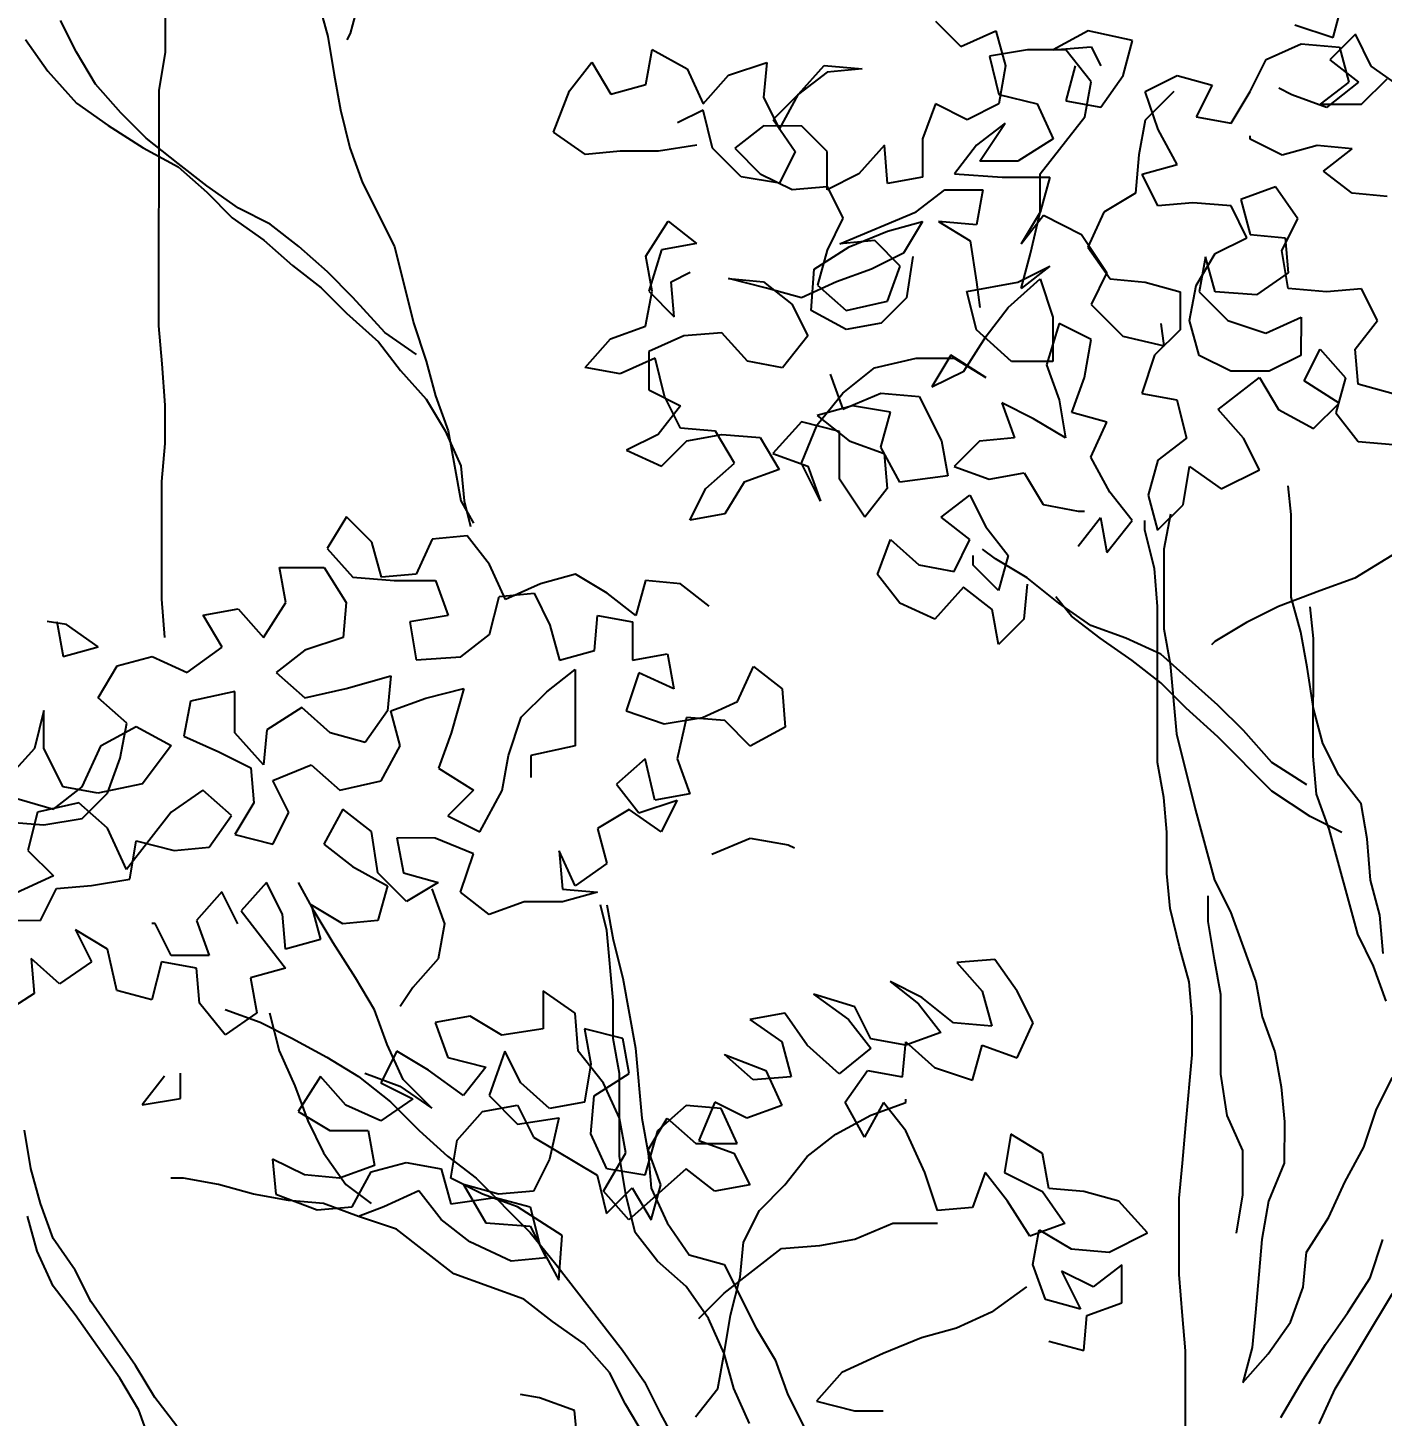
# Model space of a CAD drawing. Header units: millimetres. Extents: x 684983 to 685377, y 990360 to 990509.
# Drawn here: x 685036.959 to 685037.573, y 990442.151 to 990442.781 of the extents above; entities that cross this region are included whole.
import ezdxf

# ---------------------------------------------------------------- set-up
doc = ezdxf.new("R2010")
doc.units = ezdxf.units.MM
doc.layers.add('GRID LEVELS', color=7, linetype='Continuous', lineweight=13)
doc.layers.add('TEAK', color=7, linetype='Continuous')
doc.styles.get("Standard").update_dxf_attribs({"font": 'RomanS'})

# ---------------------------------------------------------------- blocks, each defined once
blk = doc.blocks.new('A$C25655A80')
at = {"color": 62}
for p, q in [((-0.24734, 1.7844), (-0.24732, 1.81132)), ((-0.18869, 1.80069), (-0.19158, 1.79012)), ((-0.20119, 1.79974), (-0.19831, 1.78916)), ((0.10546, 1.78889), (0.10835, 1.79946)), ((-0.27426, 1.78443), (-0.27906, 1.79404)), ((-0.0147, 1.7938), (-0.00702, 1.78611)), ((0.09393, 1.79274), (0.10546, 1.78889)), ((-0.28964, 1.78829), (-0.28292, 1.77867)), ((-0.19831, 1.78916), (-0.1964, 1.77763)), ((-0.19158, 1.79012), (-0.19255, 1.7882)), ((-0.00702, 1.78611), (0.00356, 1.7909)), ((0.00356, 1.7909), (0.00644, 1.78033)), ((0.03144, 1.79088), (0.02086, 1.78512)), ((0.0449, 1.78798), (0.03144, 1.79088)), ((0.11219, 1.78984), (0.10449, 1.78216)), ((0.11699, 1.78022), (0.11219, 1.78984)), ((-0.2685, 1.77481), (-0.27426, 1.78443)), ((-0.24928, 1.77287), (-0.24734, 1.7844)), ((-0.1022, 1.77466), (-0.10026, 1.78523)), ((-0.10026, 1.78523), (-0.08969, 1.77945)), ((0.01317, 1.78513), (0.00163, 1.78321)), ((0.02471, 1.78512), (0.01317, 1.78513)), ((0.02086, 1.78512), (0.0324, 1.78607)), ((0.03239, 1.7755), (0.02471, 1.78512)), ((0.0324, 1.78607), (0.03528, 1.7803)), ((0.042, 1.77741), (0.0449, 1.78798)), ((0.08526, 1.78218), (0.09584, 1.78697)), ((0.09584, 1.78697), (0.10738, 1.786)), ((0.10738, 1.786), (0.11025, 1.77542)), ((-0.12527, 1.77276), (-0.11853, 1.7814)), ((-0.11853, 1.7814), (-0.11277, 1.77178)), ((-0.0772, 1.77752), (-0.06566, 1.78135)), ((-0.06566, 1.78135), (-0.06663, 1.77078)), ((-0.05606, 1.77173), (-0.04836, 1.78038)), ((-0.04836, 1.78038), (-0.03682, 1.7794)), ((0.00163, 1.78321), (0.00451, 1.77168)), ((0.00644, 1.78033), (0.0045, 1.76879)), ((0.02758, 1.78031), (0.02469, 1.76973)), ((0.08045, 1.77257), (0.08526, 1.78218)), ((0.10449, 1.78216), (0.11314, 1.77542)), ((0.12659, 1.77349), (0.11699, 1.78022)), ((-0.28292, 1.77867), (-0.27427, 1.76905)), ((-0.1964, 1.77763), (-0.19449, 1.76705)), ((-0.08969, 1.77945), (-0.0849, 1.76887)), ((-0.0849, 1.76887), (-0.0772, 1.77752)), ((-0.0474, 1.77845), (-0.05606, 1.77173)), ((-0.03682, 1.7794), (-0.0474, 1.77845)), ((0.03045, 1.76492), (0.03239, 1.7755)), ((0.03526, 1.7678), (0.042, 1.77741)), ((0.04873, 1.7726), (0.05834, 1.77739)), ((0.05834, 1.77739), (0.06892, 1.7745)), ((0.11409, 1.76869), (0.12179, 1.77637)), ((-0.26082, 1.76615), (-0.2685, 1.77481)), ((-0.24934, 1.70173), (-0.24928, 1.77287)), ((-0.13009, 1.76026), (-0.12527, 1.77276)), ((-0.11277, 1.77178), (-0.1022, 1.77466)), ((-0.05606, 1.77173), (-0.06375, 1.76405)), ((-0.06183, 1.76116), (-0.05606, 1.77173)), ((0.00451, 1.77168), (0.01604, 1.76878)), ((0.05738, 1.77259), (0.04872, 1.76394)), ((0.05256, 1.76106), (0.04873, 1.7726)), ((0.06892, 1.7745), (0.0641, 1.76489)), ((0.07467, 1.76296), (0.08045, 1.77257)), ((0.09295, 1.77159), (0.0891, 1.77352)), ((0.10352, 1.76774), (0.09295, 1.77159)), ((0.11025, 1.77542), (0.10159, 1.7687)), ((0.11314, 1.77542), (0.10352, 1.76774)), ((-0.27427, 1.76905), (-0.26467, 1.76231)), ((-0.06663, 1.77078), (-0.06183, 1.76116)), ((-0.01472, 1.76881), (-0.01858, 1.75824)), ((-0.00511, 1.76399), (-0.01472, 1.76881)), ((0.0045, 1.76879), (-0.00511, 1.76399)), ((0.01604, 1.76878), (0.02084, 1.7582)), ((0.02469, 1.76973), (0.03526, 1.7678)), ((0.10159, 1.7687), (0.11409, 1.76869)), ((-0.25314, 1.75845), (-0.26082, 1.76615)), ((-0.19449, 1.76705), (-0.19161, 1.75551)), ((-0.0849, 1.76695), (-0.09259, 1.76311)), ((-0.08203, 1.75541), (-0.0849, 1.76695)), ((-0.06375, 1.76405), (-0.05703, 1.75443)), ((0.00642, 1.76302), (-0.00224, 1.7563)), ((-0.00128, 1.75149), (0.00642, 1.76302)), ((0.01698, 1.74763), (0.03045, 1.76492)), ((0.04872, 1.76394), (0.04679, 1.75337)), ((0.0641, 1.76489), (0.07467, 1.76296)), ((-0.26467, 1.76231), (-0.2541, 1.75557)), ((-0.12048, 1.75353), (-0.13009, 1.76026)), ((-0.06664, 1.76213), (-0.0753, 1.75541)), ((-0.0551, 1.76212), (-0.06664, 1.76213)), ((-0.04742, 1.75442), (-0.0551, 1.76212)), ((0.05832, 1.75048), (0.05256, 1.76106)), ((0.08044, 1.75815), (0.08044, 1.75911)), ((-0.2541, 1.75557), (-0.24353, 1.74979)), ((-0.24353, 1.75075), (-0.25314, 1.75845)), ((-0.19161, 1.75551), (-0.18778, 1.74494)), ((-0.10991, 1.75448), (-0.12048, 1.75353)), ((-0.09837, 1.75447), (-0.10991, 1.75448)), ((-0.08683, 1.75638), (-0.09837, 1.75447)), ((-0.07338, 1.74675), (-0.08203, 1.75541)), ((-0.0753, 1.75541), (-0.06761, 1.74771)), ((-0.03012, 1.75633), (-0.03781, 1.74768)), ((-0.02916, 1.74479), (-0.03012, 1.75633)), ((-0.01858, 1.75824), (-0.01859, 1.7467)), ((-0.00224, 1.7563), (-0.00897, 1.74766)), ((0.02084, 1.7582), (0.01025, 1.75148)), ((0.09004, 1.75333), (0.08044, 1.75815)), ((0.10062, 1.75621), (0.09004, 1.75333)), ((0.1112, 1.75524), (0.10062, 1.75621)), ((0.10254, 1.74851), (0.1112, 1.75524)), ((-0.23488, 1.74402), (-0.24353, 1.75075)), ((-0.05703, 1.75443), (-0.06185, 1.74482)), ((-0.04743, 1.74288), (-0.04742, 1.75442)), ((0.01025, 1.75148), (-0.00128, 1.75149)), ((0.04679, 1.75337), (0.04581, 1.74184)), ((0.04774, 1.7476), (0.05832, 1.75048)), ((-0.24353, 1.74979), (-0.23489, 1.74209)), ((-0.06185, 1.74482), (-0.07338, 1.74675)), ((-0.06761, 1.74771), (-0.05801, 1.74289)), ((-0.03781, 1.74768), (-0.04743, 1.74288)), ((-0.01859, 1.7467), (-0.02916, 1.74479)), ((-0.00897, 1.74766), (0.00544, 1.74668)), ((0.00544, 1.74668), (0.01986, 1.74667)), ((0.01697, 1.7361), (0.01698, 1.74763)), ((0.01986, 1.74667), (0.01697, 1.7361)), ((0.05254, 1.73799), (0.04774, 1.7476)), ((0.11118, 1.74178), (0.10254, 1.74851)), ((-0.23489, 1.74209), (-0.2272, 1.7344)), ((-0.22528, 1.73728), (-0.23488, 1.74402)), ((-0.18778, 1.74494), (-0.17818, 1.7257)), ((-0.05801, 1.74289), (-0.04743, 1.74385)), ((-0.04743, 1.74385), (-0.04263, 1.73423)), ((-0.02052, 1.73613), (-0.01186, 1.74285)), ((-0.01186, 1.74285), (-0.00033, 1.74284)), ((-0.00033, 1.74284), (-0.00226, 1.73227)), ((0.08811, 1.74372), (0.07754, 1.73989)), ((0.09483, 1.7341), (0.08811, 1.74372)), ((0.04581, 1.74184), (0.0362, 1.73608)), ((0.06312, 1.73894), (0.05254, 1.73799)), ((0.07465, 1.73797), (0.06312, 1.73894)), ((0.07945, 1.72835), (0.07465, 1.73797)), ((0.07754, 1.73989), (0.08041, 1.72931)), ((0.12176, 1.74081), (0.11118, 1.74178)), ((-0.2272, 1.7344), (-0.2176, 1.72766)), ((-0.21567, 1.73246), (-0.22528, 1.73728)), ((-0.04263, 1.73423), (-0.04745, 1.72462)), ((-0.0436, 1.72654), (-0.02052, 1.73613)), ((0.01697, 1.7361), (0.01119, 1.72649)), ((0.01119, 1.72649), (0.01793, 1.73513)), ((0.01407, 1.7236), (0.01697, 1.7361)), ((0.01793, 1.73513), (0.02946, 1.72936)), ((0.0362, 1.73608), (0.03138, 1.72551)), ((0.09002, 1.72449), (0.09483, 1.7341)), ((-0.20702, 1.72573), (-0.21567, 1.73246)), ((-0.10224, 1.72275), (-0.0955, 1.73331)), ((-0.0955, 1.73331), (-0.08686, 1.72658)), ((-0.04072, 1.72557), (-0.02918, 1.73037)), ((-0.02918, 1.73037), (-0.0186, 1.73324)), ((-0.0186, 1.73324), (-0.02438, 1.72364)), ((-0.01379, 1.73324), (-0.00419, 1.72746)), ((-0.00226, 1.73227), (-0.01379, 1.73324)), ((0.02946, 1.72936), (0.03714, 1.71781)), ((0.08041, 1.72931), (0.09098, 1.72834)), ((-0.2176, 1.72766), (-0.20895, 1.71996)), ((-0.19838, 1.71803), (-0.20702, 1.72573)), ((-0.17818, 1.7257), (-0.17244, 1.70262)), ((-0.08686, 1.72658), (-0.09744, 1.72467)), ((-0.0513, 1.71885), (-0.04072, 1.72557)), ((-0.03303, 1.72749), (-0.0436, 1.72654)), ((-0.02534, 1.71979), (-0.03303, 1.72749)), ((-0.00419, 1.72746), (-0.00228, 1.71496)), ((0.03138, 1.72551), (0.0381, 1.71589)), ((0.06983, 1.72355), (0.07945, 1.72835)), ((0.09098, 1.72834), (0.09193, 1.71776)), ((-0.10033, 1.71217), (-0.10224, 1.72275)), ((-0.09744, 1.72467), (-0.10129, 1.71217)), ((-0.04745, 1.72462), (-0.05034, 1.71405)), ((-0.02438, 1.72364), (-0.03399, 1.71884)), ((-0.02149, 1.72267), (-0.02343, 1.71018)), ((0.01118, 1.71303), (0.01407, 1.7236)), ((0.06405, 1.71394), (0.06983, 1.72355)), ((0.06695, 1.72259), (0.06501, 1.71202)), ((0.06982, 1.71201), (0.06695, 1.72259)), ((0.09193, 1.71296), (0.09002, 1.72449)), ((-0.20895, 1.71996), (-0.20031, 1.71322)), ((-0.19069, 1.71033), (-0.19838, 1.71803)), ((-0.09456, 1.71505), (-0.08879, 1.71793)), ((-0.05227, 1.70636), (-0.0513, 1.71885)), ((-0.03399, 1.71884), (-0.04457, 1.715)), ((-0.0292, 1.70922), (-0.02534, 1.71979)), ((0.01022, 1.71495), (0.01984, 1.71975)), ((0.01984, 1.71975), (0.01118, 1.71303)), ((0.03714, 1.71781), (0.03233, 1.7082)), ((0.09193, 1.71776), (0.08232, 1.71104)), ((-0.20031, 1.71322), (-0.19262, 1.70553)), ((-0.09361, 1.70447), (-0.09456, 1.71505)), ((-0.07726, 1.71599), (-0.06668, 1.71502)), ((-0.06572, 1.7131), (-0.07726, 1.71599)), ((-0.06668, 1.71502), (-0.05804, 1.70829)), ((-0.05515, 1.71021), (-0.06572, 1.7131)), ((-0.04457, 1.715), (-0.05515, 1.71021)), ((-0.05034, 1.71405), (-0.0417, 1.70635)), ((-0.00516, 1.71208), (0.01022, 1.71495)), ((-0.00228, 1.71496), (-0.00132, 1.70727)), ((0.00733, 1.70727), (0.01695, 1.71591)), ((0.01695, 1.71591), (0.02079, 1.70437)), ((0.0381, 1.71589), (0.04867, 1.71492)), ((0.04867, 1.71492), (0.05925, 1.71202)), ((0.06212, 1.70337), (0.06405, 1.71394)), ((0.10347, 1.71198), (0.09193, 1.71296)), ((0.11404, 1.71294), (0.10347, 1.71198)), ((0.11884, 1.70332), (0.11404, 1.71294)), ((-0.18109, 1.69975), (-0.19069, 1.71033)), ((-0.10226, 1.7016), (-0.10033, 1.71217)), ((-0.10129, 1.71217), (-0.09361, 1.70447)), ((-0.0417, 1.70635), (-0.0292, 1.70922)), ((-0.02343, 1.71018), (-0.03113, 1.70249)), ((-0.00229, 1.70055), (-0.00516, 1.71208)), ((0.05925, 1.71202), (0.05923, 1.70049)), ((0.06501, 1.71202), (0.07366, 1.70336)), ((0.08232, 1.71104), (0.06982, 1.71201)), ((-0.19262, 1.70553), (-0.18302, 1.69687)), ((-0.05804, 1.70829), (-0.05324, 1.69867)), ((-0.0417, 1.70058), (-0.05227, 1.70636)), ((0.00059, 1.69862), (0.00733, 1.70727)), ((0.02079, 1.70437), (0.02077, 1.69091)), ((0.03233, 1.7082), (0.04193, 1.69858)), ((0.08519, 1.6995), (0.09577, 1.7043)), ((0.09577, 1.7043), (0.09576, 1.69277)), ((-0.24839, 1.6902), (-0.24934, 1.70173)), ((-0.17244, 1.70262), (-0.1686, 1.69108)), ((-0.11284, 1.69776), (-0.10226, 1.7016)), ((-0.03113, 1.70249), (-0.0417, 1.70058)), ((0.00828, 1.69092), (-0.00229, 1.70055)), ((0.02271, 1.70245), (0.01885, 1.68995)), ((0.03232, 1.69763), (0.02271, 1.70245)), ((0.05923, 1.70049), (0.05154, 1.69281)), ((0.05442, 1.69569), (0.05347, 1.70242)), ((0.065, 1.69279), (0.06212, 1.70337)), ((0.07366, 1.70336), (0.08519, 1.6995)), ((0.1121, 1.69467), (0.11884, 1.70332)), ((-0.18302, 1.69687), (-0.1763, 1.68821)), ((-0.17148, 1.69301), (-0.18109, 1.69975)), ((-0.12054, 1.68912), (-0.11284, 1.69776)), ((-0.09073, 1.6987), (-0.10131, 1.69391)), ((-0.07919, 1.69965), (-0.09073, 1.6987)), ((-0.07151, 1.691), (-0.07919, 1.69965)), ((-0.05324, 1.69867), (-0.06094, 1.68906)), ((-0.00615, 1.68805), (0.00059, 1.69862)), ((0.03038, 1.6861), (0.03232, 1.69763)), ((0.04193, 1.69858), (0.05442, 1.69569)), ((-0.09939, 1.69198), (-0.10997, 1.68719)), ((-0.10131, 1.69391), (-0.10132, 1.68237)), ((-0.09651, 1.68044), (-0.09939, 1.69198)), ((-0.03306, 1.68904), (-0.02056, 1.69191)), ((-0.02056, 1.69191), (-0.00903, 1.6919)), ((-0.00999, 1.69286), (-0.01576, 1.68325)), ((0.00058, 1.68612), (-0.00999, 1.69286)), ((-0.00903, 1.6919), (0.00058, 1.68612)), ((0.05154, 1.69281), (0.04768, 1.68127)), ((0.0746, 1.68798), (0.065, 1.69279)), ((0.09576, 1.69277), (0.08614, 1.68797)), ((0.09671, 1.68507), (0.10153, 1.69468)), ((0.10153, 1.69468), (0.10921, 1.68602)), ((0.11305, 1.6841), (0.1121, 1.69467)), ((-0.24744, 1.6777), (-0.24839, 1.6902)), ((-0.1763, 1.68821), (-0.16861, 1.67955)), ((-0.1686, 1.69108), (-0.16573, 1.68051)), ((-0.10997, 1.68719), (-0.12054, 1.68912)), ((-0.06094, 1.68906), (-0.07151, 1.691)), ((-0.04268, 1.68136), (-0.03306, 1.68904)), ((-0.01576, 1.68325), (-0.00615, 1.68805)), ((0.02077, 1.69091), (0.00828, 1.69092)), ((0.01885, 1.68995), (0.02269, 1.67937)), ((0.08614, 1.68797), (0.0746, 1.68798)), ((-0.04652, 1.68713), (-0.04269, 1.67655)), ((0.02653, 1.67553), (0.03038, 1.6861)), ((0.07075, 1.67645), (0.08325, 1.68605)), ((0.08325, 1.68605), (0.08901, 1.67643)), ((0.10728, 1.67834), (0.09671, 1.68507)), ((0.10921, 1.68602), (0.10632, 1.67545)), ((0.12362, 1.6812), (0.11305, 1.6841)), ((-0.16861, 1.67955), (-0.16285, 1.66993)), ((-0.16573, 1.68051), (-0.16189, 1.66993)), ((-0.10132, 1.68237), (-0.09171, 1.67756)), ((-0.09172, 1.67083), (-0.09651, 1.68044)), ((-0.05038, 1.67175), (-0.04268, 1.68136)), ((-0.04269, 1.67655), (-0.03115, 1.68135)), ((-0.03115, 1.68135), (-0.01961, 1.68037)), ((-0.01961, 1.68037), (-0.01289, 1.66691)), ((0.02269, 1.67937), (0.0246, 1.66784)), ((0.04768, 1.68127), (0.05825, 1.67934)), ((0.05825, 1.67934), (0.06113, 1.6678)), ((-0.24745, 1.66616), (-0.24744, 1.6777)), ((-0.09171, 1.67756), (-0.09845, 1.66891)), ((-0.0398, 1.67751), (-0.05038, 1.67463)), ((-0.02827, 1.67558), (-0.0398, 1.67751)), ((-0.03116, 1.665), (-0.02827, 1.67558)), ((0.00538, 1.67843), (0.00922, 1.66785)), ((0.01499, 1.67361), (0.00538, 1.67843)), ((0.0371, 1.67263), (0.02653, 1.67553)), ((0.07843, 1.66779), (0.07075, 1.67645)), ((0.08901, 1.67643), (0.09958, 1.67065)), ((0.09958, 1.67065), (0.10728, 1.67834)), ((0.10632, 1.67545), (0.11304, 1.66679)), ((-0.08114, 1.66986), (-0.09172, 1.67083)), ((-0.05519, 1.67272), (-0.06385, 1.66311)), ((-0.0552, 1.66022), (-0.05038, 1.67175)), ((-0.04365, 1.66982), (-0.05519, 1.67272)), ((-0.05038, 1.67463), (-0.04077, 1.66694)), ((0.0246, 1.66784), (0.01499, 1.67361)), ((0.03228, 1.66206), (0.0371, 1.67263)), ((-0.16285, 1.66993), (-0.15806, 1.65935)), ((-0.16189, 1.66993), (-0.15807, 1.64878)), ((-0.09845, 1.66891), (-0.10807, 1.66411)), ((-0.0975, 1.6593), (-0.0898, 1.66698)), ((-0.0898, 1.66698), (-0.07922, 1.66889)), ((-0.07538, 1.66024), (-0.08114, 1.66986)), ((-0.07922, 1.66889), (-0.06769, 1.66792)), ((-0.06769, 1.66792), (-0.06193, 1.6583)), ((-0.04367, 1.6554), (-0.04365, 1.66982)), ((-0.04077, 1.66694), (-0.0302, 1.66308)), ((-0.01289, 1.66691), (-0.01098, 1.65633)), ((-0.00136, 1.6669), (-0.00906, 1.65922)), ((0.00922, 1.66785), (-0.00136, 1.6669)), ((0.06113, 1.6678), (0.05247, 1.66108)), ((0.08323, 1.65817), (0.07843, 1.66779)), ((0.11304, 1.66679), (0.12361, 1.66582)), ((-0.24842, 1.65463), (-0.24745, 1.66616)), ((-0.10807, 1.66411), (-0.0975, 1.6593)), ((-0.06385, 1.66311), (-0.05328, 1.65926)), ((-0.0254, 1.65442), (-0.03116, 1.665)), ((-0.0302, 1.66308), (-0.02925, 1.6525)), ((-0.15806, 1.65935), (-0.15711, 1.64878)), ((-0.08404, 1.65256), (-0.07538, 1.66024)), ((-0.06193, 1.6583), (-0.07251, 1.65447)), ((-0.04944, 1.64868), (-0.0552, 1.66022)), ((-0.05328, 1.65926), (-0.04944, 1.64868)), ((-0.00906, 1.65922), (0.00152, 1.65536)), ((0.03804, 1.65148), (0.03228, 1.66206)), ((0.05247, 1.66108), (0.04958, 1.65051)), ((0.06015, 1.64762), (0.06208, 1.65915)), ((0.06208, 1.65915), (0.07169, 1.65241)), ((0.07169, 1.65241), (0.08323, 1.65817)), ((-0.24846, 1.61906), (-0.24842, 1.65463)), ((-0.07251, 1.65447), (-0.07828, 1.64486)), ((-0.03599, 1.64386), (-0.04367, 1.6554)), ((-0.01098, 1.65633), (-0.0254, 1.65442)), ((0.00152, 1.65536), (0.01209, 1.65727)), ((0.01209, 1.65727), (0.01785, 1.64766)), ((-0.08886, 1.64295), (-0.08404, 1.65256)), ((-0.02925, 1.6525), (-0.03599, 1.64386)), ((-0.01291, 1.64384), (-0.00426, 1.65056)), ((-0.00426, 1.65056), (0.00054, 1.64094)), ((0.04476, 1.64282), (0.03804, 1.65148)), ((0.04958, 1.65051), (0.05245, 1.63993)), ((0.09283, 1.6447), (0.09188, 1.65336)), ((-0.15807, 1.64878), (-0.15423, 1.64205)), ((-0.15711, 1.64878), (-0.15519, 1.64108)), ((0.01785, 1.64766), (0.02842, 1.64572)), ((0.02842, 1.64572), (0.03035, 1.64572)), ((0.05245, 1.63993), (0.06015, 1.64762)), ((-0.19268, 1.644), (-0.19845, 1.6344)), ((-0.18499, 1.63631), (-0.19268, 1.644)), ((-0.07828, 1.64486), (-0.08886, 1.64295)), ((-0.00427, 1.6371), (-0.01291, 1.64384)), ((0.02841, 1.63515), (0.03515, 1.64379)), ((0.03515, 1.64379), (0.03706, 1.63322)), ((0.03706, 1.63322), (0.04476, 1.64282)), ((0.0486, 1.63994), (0.04861, 1.64282)), ((0.0563, 1.64474), (0.05437, 1.63416)), ((0.09281, 1.61971), (0.09283, 1.6447)), ((-0.16673, 1.63725), (-0.17155, 1.62668)), ((-0.15615, 1.6382), (-0.16673, 1.63725)), ((-0.14943, 1.62954), (-0.15615, 1.6382)), ((-0.03216, 1.62655), (-0.0283, 1.63712)), ((-0.0283, 1.63712), (-0.01966, 1.62942)), ((-0.00908, 1.62749), (-0.00427, 1.6371)), ((0.00054, 1.64094), (0.00726, 1.63228)), ((0.05148, 1.6284), (0.0486, 1.63994)), ((-0.19845, 1.6344), (-0.19077, 1.62574)), ((-0.18212, 1.62573), (-0.18499, 1.63631)), ((0.00342, 1.63133), (-0.00043, 1.63421)), ((0.05437, 1.63416), (0.05435, 1.61013)), ((0.12454, 1.63314), (0.11204, 1.62546)), ((-0.21288, 1.62864), (-0.19942, 1.62863)), ((-0.21097, 1.61806), (-0.21288, 1.62864)), ((-0.19942, 1.62863), (-0.1927, 1.61805)), ((-0.14464, 1.61896), (-0.14943, 1.62954)), ((-0.01966, 1.62942), (-0.00908, 1.62749)), ((-0.00332, 1.62941), (-0.00331, 1.63229)), ((0.00437, 1.62171), (-0.00332, 1.62941)), ((0.01302, 1.62555), (0.00342, 1.63133)), ((0.00726, 1.63228), (0.00437, 1.62171)), ((-0.19077, 1.62574), (-0.17828, 1.62476)), ((-0.17155, 1.62668), (-0.18212, 1.62573)), ((-0.17828, 1.62476), (-0.16578, 1.62475)), ((-0.16578, 1.62475), (-0.16194, 1.61417)), ((-0.12348, 1.62664), (-0.13406, 1.62376)), ((-0.11387, 1.62086), (-0.12348, 1.62664)), ((-0.10233, 1.62469), (-0.10523, 1.61412)), ((-0.09176, 1.62372), (-0.10233, 1.62469)), ((-0.02544, 1.61789), (-0.03216, 1.62655)), ((0.02263, 1.61785), (0.01302, 1.62555)), ((0.05243, 1.61686), (0.05148, 1.6284)), ((0.11204, 1.62546), (0.10146, 1.62162)), ((-0.14656, 1.61993), (-0.13598, 1.62088)), ((-0.13406, 1.62376), (-0.14464, 1.61896)), ((-0.13598, 1.62088), (-0.13118, 1.61126)), ((-0.10523, 1.61412), (-0.11387, 1.62086)), ((-0.08311, 1.61699), (-0.09176, 1.62372)), ((-0.00621, 1.62268), (-0.01487, 1.61308)), ((0.00244, 1.61595), (-0.00621, 1.62268)), ((0.01302, 1.62363), (0.01205, 1.61305)), ((0.10146, 1.62162), (0.08896, 1.61683)), ((-0.24751, 1.60752), (-0.24846, 1.61906)), ((-0.23596, 1.61424), (-0.22539, 1.61615)), ((-0.22539, 1.61615), (-0.21771, 1.6075)), ((-0.21771, 1.6075), (-0.21097, 1.61806)), ((-0.1927, 1.61805), (-0.19367, 1.60747)), ((-0.14945, 1.6084), (-0.14656, 1.61993)), ((-0.01487, 1.61308), (-0.02544, 1.61789)), ((0.02647, 1.614), (0.02167, 1.61977)), ((0.03224, 1.61111), (0.02263, 1.61785)), ((0.05239, 1.56976), (0.05243, 1.61686)), ((0.08896, 1.61683), (0.07934, 1.61203)), ((0.09568, 1.60913), (0.09281, 1.61971)), ((0.09952, 1.60721), (0.09857, 1.61682)), ((-0.2773, 1.6114), (-0.28307, 1.61236)), ((-0.28019, 1.61236), (-0.27827, 1.60178)), ((-0.2302, 1.60462), (-0.23596, 1.61424)), ((-0.16194, 1.61417), (-0.17348, 1.61226)), ((-0.17348, 1.61226), (-0.17157, 1.60072)), ((-0.11773, 1.60356), (-0.11676, 1.61413)), ((-0.11676, 1.61413), (-0.10619, 1.6122)), ((-0.10619, 1.6122), (-0.1062, 1.60067)), ((0.00435, 1.60537), (0.00244, 1.61595)), ((0.01205, 1.61305), (0.00435, 1.60537)), ((0.03512, 1.60726), (0.02647, 1.614)), ((0.07934, 1.61203), (0.06972, 1.60627)), ((-0.2677, 1.60466), (-0.2773, 1.6114)), ((-0.15811, 1.60167), (-0.14945, 1.6084)), ((-0.13118, 1.61126), (-0.12831, 1.60069)), ((0.04281, 1.60726), (0.03224, 1.61111)), ((0.05435, 1.61013), (0.05626, 1.59956)), ((0.09759, 1.59856), (0.09568, 1.60913)), ((-0.27827, 1.60178), (-0.2677, 1.60466)), ((-0.24079, 1.59694), (-0.2302, 1.60462)), ((-0.20521, 1.60364), (-0.21387, 1.59692)), ((-0.19367, 1.60747), (-0.20521, 1.60364)), ((-0.12831, 1.60069), (-0.11773, 1.60356)), ((0.04472, 1.60053), (0.03512, 1.60726)), ((0.05338, 1.60244), (0.04281, 1.60726)), ((0.06972, 1.60627), (0.06876, 1.60531)), ((0.09949, 1.57164), (0.09952, 1.60721)), ((-0.26193, 1.59889), (-0.25136, 1.60176)), ((-0.25136, 1.60176), (-0.24079, 1.59694)), ((-0.17157, 1.60072), (-0.15811, 1.60167)), ((-0.1062, 1.60067), (-0.09562, 1.60258)), ((-0.09562, 1.60258), (-0.09371, 1.592)), ((0.05337, 1.59379), (0.04472, 1.60053)), ((0.07067, 1.58704), (0.05338, 1.60244)), ((0.05626, 1.59956), (0.05816, 1.5784)), ((-0.26771, 1.58928), (-0.26193, 1.59889)), ((-0.21387, 1.59692), (-0.20523, 1.58922)), ((-0.19273, 1.59209), (-0.17926, 1.59593)), ((-0.17926, 1.59593), (-0.18023, 1.58535)), ((-0.13216, 1.59108), (-0.12351, 1.5978)), ((-0.12351, 1.5978), (-0.12353, 1.57473)), ((-0.10428, 1.59682), (-0.10814, 1.58529)), ((-0.09371, 1.592), (-0.10428, 1.59682)), ((-0.07449, 1.58814), (-0.06967, 1.59871)), ((-0.06967, 1.59871), (-0.06103, 1.59197)), ((0.0995, 1.58606), (0.09759, 1.59856)), ((-0.22637, 1.59116), (-0.23983, 1.58829)), ((-0.22638, 1.57867), (-0.22637, 1.59116)), ((-0.20523, 1.58922), (-0.19273, 1.59209)), ((-0.1687, 1.58919), (-0.15716, 1.59206)), ((-0.15716, 1.59206), (-0.16102, 1.57861)), ((-0.13986, 1.58339), (-0.13216, 1.59108)), ((-0.06103, 1.59197), (-0.06008, 1.58044)), ((0.06105, 1.58609), (0.05337, 1.59379)), ((-0.25907, 1.58158), (-0.26771, 1.58928)), ((-0.23983, 1.58829), (-0.24177, 1.57772)), ((-0.17927, 1.58535), (-0.1687, 1.58919)), ((-0.08507, 1.58334), (-0.07449, 1.58814)), ((0.07835, 1.57935), (0.07067, 1.58704)), ((-0.28406, 1.58545), (-0.28695, 1.57391)), ((-0.28407, 1.57391), (-0.28406, 1.58545)), ((-0.20619, 1.58634), (-0.21677, 1.57962)), ((-0.19754, 1.57864), (-0.20619, 1.58634)), ((-0.18023, 1.58535), (-0.18697, 1.57575)), ((-0.1764, 1.57477), (-0.17927, 1.58535)), ((-0.14372, 1.57186), (-0.13986, 1.58339)), ((-0.10814, 1.58529), (-0.09661, 1.58143)), ((-0.09661, 1.58143), (-0.08507, 1.58334)), ((-0.08987, 1.58335), (-0.09277, 1.57085)), ((-0.07834, 1.58237), (-0.08987, 1.58335)), ((0.07066, 1.57743), (0.06105, 1.58609)), ((0.10238, 1.57548), (0.0995, 1.58606)), ((-0.26676, 1.57486), (-0.25618, 1.58062)), ((-0.261, 1.57101), (-0.25907, 1.58158)), ((-0.25618, 1.58062), (-0.24561, 1.57484)), ((-0.21774, 1.56904), (-0.22638, 1.57867)), ((-0.21677, 1.57962), (-0.21774, 1.56904)), ((-0.18697, 1.57575), (-0.19754, 1.57864)), ((-0.16102, 1.57861), (-0.16487, 1.56803)), ((-0.07066, 1.57468), (-0.07834, 1.58237)), ((-0.06008, 1.58044), (-0.07066, 1.57468)), ((0.05816, 1.5784), (0.06391, 1.55533)), ((0.08699, 1.56973), (0.07835, 1.57935)), ((-0.27254, 1.56237), (-0.26676, 1.57486)), ((-0.24561, 1.57484), (-0.25428, 1.56331)), ((-0.24177, 1.57772), (-0.2312, 1.5729)), ((-0.18218, 1.56421), (-0.1764, 1.57477)), ((-0.12353, 1.57473), (-0.13699, 1.57185)), ((0.08698, 1.56107), (0.07066, 1.57743)), ((0.10718, 1.56586), (0.10238, 1.57548)), ((-0.28695, 1.57391), (-0.29753, 1.56239)), ((-0.27831, 1.56237), (-0.28407, 1.57391)), ((-0.26485, 1.56044), (-0.261, 1.57101)), ((-0.2312, 1.5729), (-0.22159, 1.56809)), ((-0.14565, 1.56129), (-0.14372, 1.57186)), ((-0.13699, 1.57185), (-0.13699, 1.56513)), ((-0.10238, 1.57086), (-0.11104, 1.56318)), ((-0.09951, 1.55836), (-0.10238, 1.57086)), ((-0.09277, 1.57085), (-0.08893, 1.56027)), ((0.10044, 1.5601), (0.09949, 1.57164)), ((-0.22159, 1.56809), (-0.22064, 1.55751)), ((-0.21486, 1.56424), (-0.20332, 1.56903)), ((-0.20332, 1.56903), (-0.19468, 1.56133)), ((-0.16487, 1.56803), (-0.1543, 1.5613)), ((0.0543, 1.55918), (0.05239, 1.56976)), ((0.09756, 1.56299), (0.08699, 1.56973)), ((0.1139, 1.55721), (0.10718, 1.56586)), ((-0.2812, 1.55564), (-0.27254, 1.56237)), ((-0.26774, 1.56044), (-0.27831, 1.56237)), ((-0.25428, 1.56331), (-0.26774, 1.56044)), ((-0.21006, 1.55462), (-0.21486, 1.56424)), ((-0.19468, 1.56133), (-0.18218, 1.56421)), ((-0.11104, 1.56318), (-0.10432, 1.55452)), ((-0.29465, 1.5595), (-0.2812, 1.55564)), ((-0.27351, 1.55756), (-0.28601, 1.55469)), ((-0.26486, 1.54986), (-0.27351, 1.55756)), ((-0.27255, 1.55275), (-0.26485, 1.56044)), ((-0.23601, 1.56137), (-0.24563, 1.55465)), ((-0.22737, 1.55367), (-0.23601, 1.56137)), ((-0.22064, 1.55751), (-0.22641, 1.5479)), ((-0.1543, 1.5613), (-0.162, 1.55361)), ((-0.15239, 1.5488), (-0.14565, 1.56129)), ((-0.10432, 1.55452), (-0.09278, 1.55836)), ((-0.08893, 1.56027), (-0.09951, 1.55836)), ((-0.09278, 1.55836), (-0.0976, 1.54875)), ((0.05525, 1.54861), (0.0543, 1.55918)), ((0.09851, 1.55337), (0.08698, 1.56107)), ((0.10428, 1.54952), (0.10044, 1.5601)), ((0.11581, 1.54663), (0.1139, 1.55721)), ((-0.28601, 1.55469), (-0.2889, 1.54315)), ((-0.24563, 1.55465), (-0.25911, 1.53736)), ((-0.23411, 1.54407), (-0.22737, 1.55367)), ((-0.21488, 1.54501), (-0.21006, 1.55462)), ((-0.19372, 1.55556), (-0.1995, 1.54499)), ((-0.18507, 1.54883), (-0.19372, 1.55556)), ((-0.162, 1.55361), (-0.15239, 1.5488)), ((-0.1072, 1.55548), (-0.11682, 1.54973)), ((-0.0976, 1.54875), (-0.1072, 1.55548)), ((0.06391, 1.55533), (0.06966, 1.53417)), ((0.10812, 1.54856), (0.09851, 1.55337)), ((-0.29562, 1.55181), (-0.28409, 1.55084)), ((-0.28409, 1.55084), (-0.27255, 1.55275)), ((-0.25911, 1.53736), (-0.26486, 1.54986)), ((-0.18316, 1.53633), (-0.18507, 1.54883)), ((-0.11682, 1.54973), (-0.11395, 1.53915)), ((0.1129, 1.51779), (0.10428, 1.54952)), ((-0.25815, 1.53447), (-0.25621, 1.54601)), ((-0.25621, 1.54601), (-0.24468, 1.54311)), ((-0.22641, 1.5479), (-0.21488, 1.54501)), ((-0.1995, 1.54499), (-0.19085, 1.53826)), ((-0.17739, 1.5469), (-0.17547, 1.53632)), ((-0.16585, 1.54689), (-0.17739, 1.5469)), ((-0.15432, 1.54207), (-0.16585, 1.54689)), ((-0.08222, 1.542), (-0.07068, 1.5468)), ((-0.07068, 1.5468), (-0.05915, 1.54487)), ((-0.05915, 1.54487), (-0.05723, 1.5439)), ((0.05524, 1.53611), (0.05525, 1.54861)), ((0.11676, 1.53413), (0.11581, 1.54663)), ((-0.2889, 1.54315), (-0.28122, 1.53546)), ((-0.24468, 1.54311), (-0.23411, 1.54407)), ((-0.15818, 1.53054), (-0.15432, 1.54207)), ((-0.12836, 1.54301), (-0.12741, 1.53147)), ((-0.12357, 1.53243), (-0.12836, 1.54301)), ((-0.19085, 1.53826), (-0.18028, 1.53248)), ((-0.17452, 1.52767), (-0.18316, 1.53633)), ((-0.17547, 1.53632), (-0.1649, 1.53343)), ((-0.11395, 1.53915), (-0.12357, 1.53243)), ((-0.28122, 1.53546), (-0.29372, 1.5297)), ((-0.28026, 1.53161), (-0.26968, 1.53256)), ((-0.26968, 1.53256), (-0.25815, 1.53447)), ((-0.21681, 1.53348), (-0.22451, 1.52483)), ((-0.21201, 1.52386), (-0.21681, 1.53348)), ((-0.2024, 1.52481), (-0.2072, 1.53347)), ((-0.18028, 1.53248), (-0.18318, 1.52191)), ((-0.1649, 1.53343), (-0.17452, 1.52767)), ((0.05619, 1.52553), (0.05524, 1.53611)), ((0.06966, 1.53417), (0.07445, 1.52456)), ((0.11963, 1.52355), (0.11676, 1.53413)), ((-0.28507, 1.522), (-0.28026, 1.53161)), ((-0.23027, 1.5306), (-0.23797, 1.52196)), ((-0.22548, 1.52099), (-0.23027, 1.5306)), ((-0.16683, 1.53151), (-0.16299, 1.52093)), ((-0.14953, 1.5238), (-0.15818, 1.53054)), ((-0.11684, 1.5305), (-0.12742, 1.52763)), ((-0.12741, 1.53147), (-0.11684, 1.5305)), ((0.06772, 1.52168), (0.06773, 1.52937)), ((-0.22451, 1.52483), (-0.21107, 1.50751)), ((-0.21106, 1.51328), (-0.21201, 1.52386)), ((-0.20336, 1.52673), (-0.20049, 1.51616)), ((-0.19375, 1.52096), (-0.20336, 1.52673)), ((-0.19664, 1.51519), (-0.2024, 1.52481)), ((-0.13895, 1.52764), (-0.14953, 1.5238)), ((-0.12742, 1.52763), (-0.13895, 1.52764)), ((-0.11397, 1.51896), (-0.11588, 1.52665)), ((-0.11396, 1.52665), (-0.11205, 1.51608)), ((0.05906, 1.514), (0.05619, 1.52553)), ((0.07445, 1.52456), (0.08213, 1.5034)), ((-0.29661, 1.52201), (-0.28507, 1.522)), ((-0.25047, 1.52101), (-0.25143, 1.52101)), ((-0.24567, 1.51139), (-0.25047, 1.52101)), ((-0.23797, 1.52196), (-0.23414, 1.51138)), ((-0.18318, 1.52191), (-0.19375, 1.52096)), ((-0.16299, 1.52093), (-0.16492, 1.51036)), ((0.06963, 1.51014), (0.06772, 1.52168)), ((0.12059, 1.51202), (0.11963, 1.52355)), ((-0.2745, 1.51911), (-0.26971, 1.50949)), ((-0.2649, 1.51333), (-0.2745, 1.51911)), ((-0.20049, 1.51616), (-0.21106, 1.51328)), ((-0.11206, 1.49781), (-0.11397, 1.51896)), ((-0.11205, 1.51608), (-0.10917, 1.50454)), ((0.1177, 1.50818), (0.1129, 1.51779)), ((-0.26202, 1.50083), (-0.2649, 1.51333)), ((-0.23414, 1.51138), (-0.24567, 1.51139)), ((-0.18992, 1.50461), (-0.19664, 1.51519)), ((0.06194, 1.50342), (0.05906, 1.514)), ((-0.28797, 1.51047), (-0.28702, 1.49989)), ((-0.27932, 1.50277), (-0.28797, 1.51047)), ((-0.26971, 1.50949), (-0.27932, 1.50277)), ((-0.24856, 1.50947), (-0.25145, 1.49794)), ((-0.23798, 1.50754), (-0.24856, 1.50947)), ((-0.23703, 1.49696), (-0.23798, 1.50754)), ((-0.21107, 1.50751), (-0.22164, 1.50464)), ((-0.16492, 1.51036), (-0.17262, 1.50171)), ((0.0033, 1.5102), (-0.00823, 1.50925)), ((-0.00823, 1.50925), (-0.00055, 1.50059)), ((0.01003, 1.50058), (0.0033, 1.5102)), ((0.07155, 1.49957), (0.06963, 1.51014)), ((0.12153, 1.4976), (0.1177, 1.50818)), ((-0.22164, 1.50464), (-0.21973, 1.49406)), ((-0.18416, 1.49499), (-0.18992, 1.50461)), ((-0.10917, 1.50454), (-0.10535, 1.48339)), ((-0.02842, 1.5035), (-0.01978, 1.49677)), ((-0.01882, 1.49869), (-0.02842, 1.5035)), ((0.06289, 1.49284), (0.06194, 1.50342)), ((0.08213, 1.5034), (0.08404, 1.49283)), ((-0.28702, 1.49989), (-0.2976, 1.49317)), ((-0.25145, 1.49794), (-0.26202, 1.50083)), ((-0.17262, 1.50171), (-0.17647, 1.49595)), ((-0.13321, 1.50071), (-0.13322, 1.48918)), ((-0.1236, 1.49398), (-0.13321, 1.50071)), ((-0.0515, 1.49968), (-0.04093, 1.49198)), ((-0.03901, 1.49582), (-0.0515, 1.49968)), ((-0.00921, 1.49099), (-0.01882, 1.49869)), ((-0.00055, 1.50059), (0.00233, 1.49002)), ((0.01482, 1.49097), (0.01003, 1.50058)), ((0.07153, 1.47553), (0.07155, 1.49957)), ((-0.22935, 1.48734), (-0.23703, 1.49696)), ((-0.22934, 1.49503), (-0.21877, 1.49118)), ((-0.18033, 1.48442), (-0.18416, 1.49499)), ((-0.11207, 1.48628), (-0.11206, 1.49781)), ((-0.03421, 1.4862), (-0.03901, 1.49582)), ((-0.01978, 1.49677), (-0.01306, 1.48811)), ((-0.21973, 1.49406), (-0.22935, 1.48734)), ((-0.21877, 1.49118), (-0.20916, 1.48636)), ((-0.21589, 1.49406), (-0.21301, 1.48252)), ((-0.15533, 1.49304), (-0.1659, 1.49113)), ((-0.1659, 1.49113), (-0.16207, 1.48055)), ((-0.14572, 1.48727), (-0.15533, 1.49304)), ((-0.12265, 1.48244), (-0.1236, 1.49398)), ((-0.06016, 1.49392), (-0.07073, 1.49201)), ((-0.07073, 1.49201), (-0.06113, 1.48527)), ((-0.05344, 1.4843), (-0.06016, 1.49392)), ((-0.04093, 1.49198), (-0.03421, 1.48332)), ((0.00233, 1.49002), (-0.00921, 1.49099)), ((0.01001, 1.4804), (0.01482, 1.49097)), ((0.06288, 1.48131), (0.06289, 1.49284)), ((0.08404, 1.49283), (0.08787, 1.48225)), ((-0.20916, 1.48636), (-0.1986, 1.48059)), ((-0.13322, 1.48918), (-0.14572, 1.48727)), ((-0.12072, 1.48917), (-0.11881, 1.47859)), ((-0.10919, 1.48627), (-0.12072, 1.48917)), ((-0.11016, 1.4757), (-0.11207, 1.48628)), ((-0.10728, 1.4757), (-0.10919, 1.48627)), ((-0.02364, 1.48427), (-0.03421, 1.4862)), ((-0.01306, 1.48811), (-0.02364, 1.48427)), ((-0.21301, 1.48252), (-0.20822, 1.47194)), ((-0.17745, 1.48249), (-0.18226, 1.47288)), ((-0.17553, 1.47384), (-0.18033, 1.48442)), ((-0.16784, 1.47671), (-0.17745, 1.48249)), ((-0.14476, 1.48246), (-0.14958, 1.46901)), ((-0.13996, 1.47284), (-0.14476, 1.48246)), ((-0.11497, 1.47282), (-0.12265, 1.48244)), ((-0.10535, 1.48339), (-0.10344, 1.46224)), ((-0.06113, 1.48527), (-0.05825, 1.47469)), ((-0.04383, 1.47564), (-0.05344, 1.4843)), ((-0.03421, 1.48332), (-0.04383, 1.47564)), ((-0.02461, 1.47466), (-0.02363, 1.48523)), ((-0.02363, 1.48523), (-0.01499, 1.47753)), ((-0.00346, 1.47368), (-0.00056, 1.48425)), ((-0.00056, 1.48425), (0.01001, 1.4804)), ((0.08787, 1.48225), (0.08979, 1.47167)), ((-0.1986, 1.48059), (-0.18899, 1.47481)), ((-0.16207, 1.48055), (-0.15053, 1.47766)), ((-0.15053, 1.47766), (-0.15727, 1.46901)), ((-0.11881, 1.47859), (-0.12074, 1.46706)), ((-0.07843, 1.48144), (-0.06594, 1.47662)), ((-0.06979, 1.47374), (-0.07843, 1.48144)), ((-0.01499, 1.47753), (-0.00346, 1.47368)), ((0.06094, 1.46016), (0.06288, 1.48131)), ((-0.24763, 1.47486), (-0.25436, 1.46622)), ((-0.24283, 1.46813), (-0.24282, 1.47582)), ((-0.20052, 1.47482), (-0.20726, 1.46425)), ((-0.19284, 1.46616), (-0.20052, 1.47482)), ((-0.18899, 1.47481), (-0.17938, 1.46711)), ((-0.18706, 1.47577), (-0.17649, 1.47191)), ((-0.16689, 1.46518), (-0.17553, 1.47384)), ((-0.15727, 1.46901), (-0.16784, 1.47671)), ((-0.11786, 1.46898), (-0.10728, 1.4757)), ((-0.11018, 1.45071), (-0.11016, 1.4757)), ((-0.05825, 1.47469), (-0.06979, 1.47374)), ((-0.06594, 1.47662), (-0.06114, 1.46604)), ((-0.04192, 1.46699), (-0.03518, 1.47659)), ((-0.03518, 1.47659), (-0.02461, 1.47466)), ((0.07344, 1.46303), (0.07153, 1.47553)), ((0.11862, 1.46492), (0.12344, 1.47452)), ((-0.20822, 1.47194), (-0.20438, 1.46137)), ((-0.18226, 1.47288), (-0.17265, 1.46807)), ((-0.17649, 1.47191), (-0.16689, 1.46518)), ((-0.13132, 1.46514), (-0.13996, 1.47284)), ((-0.11017, 1.46224), (-0.11497, 1.47282)), ((0.08979, 1.47167), (0.09074, 1.4611)), ((-0.25436, 1.46622), (-0.24283, 1.46813)), ((-0.18227, 1.46135), (-0.19284, 1.46616)), ((-0.17265, 1.46807), (-0.18227, 1.46135)), ((-0.17938, 1.46711), (-0.17074, 1.45845)), ((-0.15151, 1.4642), (-0.14093, 1.46611)), ((-0.14958, 1.46901), (-0.14094, 1.46035)), ((-0.14093, 1.46611), (-0.13613, 1.4565)), ((-0.12074, 1.46706), (-0.13132, 1.46514)), ((-0.11883, 1.45744), (-0.11786, 1.46898)), ((-0.08998, 1.46607), (-0.09864, 1.45839)), ((-0.07941, 1.4651), (-0.08998, 1.46607)), ((-0.08133, 1.46702), (-0.08615, 1.45549)), ((-0.07172, 1.46221), (-0.08133, 1.46702)), ((-0.07461, 1.45452), (-0.07941, 1.4651)), ((-0.06114, 1.46604), (-0.07172, 1.46221)), ((-0.03616, 1.45641), (-0.04192, 1.46699)), ((-0.03038, 1.46697), (-0.03616, 1.45641)), ((-0.03423, 1.46313), (-0.02365, 1.46697)), ((-0.02366, 1.45832), (-0.03038, 1.46697)), ((-0.02365, 1.46697), (-0.02365, 1.46793)), ((0.11476, 1.45338), (0.11862, 1.46492)), ((-0.20726, 1.46425), (-0.19765, 1.45848)), ((-0.20438, 1.46137), (-0.19958, 1.45175)), ((-0.15921, 1.45556), (-0.15151, 1.4642)), ((-0.14094, 1.46035), (-0.12844, 1.46226)), ((-0.12844, 1.46226), (-0.13133, 1.44976)), ((-0.10826, 1.45167), (-0.11017, 1.46224)), ((-0.10344, 1.46224), (-0.10153, 1.45166)), ((-0.10153, 1.45262), (-0.09575, 1.46223)), ((-0.09575, 1.46223), (-0.08711, 1.45453)), ((-0.04481, 1.45737), (-0.03423, 1.46313)), ((0.07823, 1.45246), (0.07344, 1.46303)), ((0.09074, 1.4611), (0.09073, 1.4486)), ((-0.28803, 1.44702), (-0.28994, 1.45856)), ((-0.19765, 1.45848), (-0.18612, 1.45847)), ((-0.18612, 1.45847), (-0.18421, 1.44789)), ((-0.17074, 1.45845), (-0.16209, 1.45075)), ((-0.13613, 1.4565), (-0.11692, 1.44494)), ((-0.11403, 1.44686), (-0.11883, 1.45744)), ((-0.09864, 1.45839), (-0.1025, 1.44493)), ((-0.05347, 1.45065), (-0.04481, 1.45737)), ((-0.0179, 1.44581), (-0.02366, 1.45832)), ((0.00806, 1.45733), (0.00613, 1.44579)), ((0.01767, 1.45155), (0.00806, 1.45733)), ((0.05997, 1.44863), (0.06094, 1.46016)), ((-0.16114, 1.44402), (-0.15921, 1.45556)), ((-0.09769, 1.44204), (-0.10153, 1.45262)), ((-0.08711, 1.45453), (-0.07461, 1.45452)), ((-0.08615, 1.45549), (-0.07558, 1.45164)), ((0.07822, 1.439), (0.07823, 1.45246)), ((0.10899, 1.44281), (0.11476, 1.45338)), ((-0.21497, 1.44984), (-0.21401, 1.43927)), ((-0.20536, 1.44502), (-0.21497, 1.44984)), ((-0.19958, 1.45175), (-0.19286, 1.44213)), ((-0.18517, 1.44597), (-0.17459, 1.44884)), ((-0.17459, 1.44884), (-0.16402, 1.44691)), ((-0.16209, 1.45075), (-0.15345, 1.44402)), ((-0.13133, 1.44976), (-0.13615, 1.44016)), ((-0.115, 1.44014), (-0.10826, 1.45167)), ((-0.10827, 1.43917), (-0.11018, 1.45071)), ((-0.10153, 1.45166), (-0.10058, 1.44108)), ((-0.07558, 1.45164), (-0.07078, 1.44202)), ((-0.0602, 1.44201), (-0.05347, 1.45065)), ((0.01958, 1.44097), (0.01767, 1.45155)), ((0.05899, 1.43805), (0.05997, 1.44863)), ((0.09073, 1.4486), (0.08591, 1.43707)), ((-0.28515, 1.43645), (-0.28803, 1.44702)), ((-0.24189, 1.4441), (-0.24573, 1.4441)), ((-0.23131, 1.44216), (-0.24189, 1.4441)), ((-0.19478, 1.44405), (-0.20536, 1.44502)), ((-0.18421, 1.44789), (-0.19478, 1.44405)), ((-0.19095, 1.4354), (-0.18517, 1.44597)), ((-0.16402, 1.44691), (-0.16115, 1.43633)), ((-0.15153, 1.43921), (-0.16114, 1.44402)), ((-0.15345, 1.44402), (-0.13712, 1.42766)), ((-0.11692, 1.44494), (-0.11404, 1.43341)), ((-0.1025, 1.44493), (-0.11403, 1.44686)), ((-0.09, 1.44684), (-0.10732, 1.43148)), ((-0.08135, 1.4401), (-0.09, 1.44684)), ((-0.01407, 1.43428), (-0.0179, 1.44581)), ((0.00036, 1.4458), (-0.00349, 1.43523)), ((0.00708, 1.43714), (0.00036, 1.4458)), ((0.00613, 1.44579), (0.01766, 1.44001)), ((-0.22074, 1.43927), (-0.23131, 1.44216)), ((-0.19286, 1.44213), (-0.18518, 1.43635)), ((-0.17075, 1.44019), (-0.18133, 1.43539)), ((-0.16403, 1.43153), (-0.17075, 1.44019)), ((-0.15729, 1.4421), (-0.15058, 1.43056)), ((-0.14672, 1.4392), (-0.15729, 1.4421)), ((-0.13615, 1.44016), (-0.14672, 1.4392)), ((-0.10732, 1.43148), (-0.115, 1.44014)), ((-0.11404, 1.43341), (-0.10635, 1.44109)), ((-0.10635, 1.44109), (-0.10059, 1.43147)), ((-0.10059, 1.43147), (-0.09769, 1.44204)), ((-0.10058, 1.44108), (-0.09578, 1.43051)), ((-0.07078, 1.44202), (-0.08135, 1.4401)), ((-0.0679, 1.43432), (-0.0602, 1.44201)), ((0.01766, 1.44001), (0.02438, 1.4304)), ((0.03016, 1.44), (0.01958, 1.44097)), ((0.04073, 1.43711), (0.03016, 1.44)), ((0.10417, 1.43224), (0.10899, 1.44281)), ((-0.28132, 1.42587), (-0.28515, 1.43645)), ((-0.21017, 1.43734), (-0.22074, 1.43927)), ((-0.21401, 1.43927), (-0.20152, 1.43445)), ((-0.1996, 1.43637), (-0.21017, 1.43734)), ((-0.18903, 1.43251), (-0.1996, 1.43637)), ((-0.16115, 1.43633), (-0.14769, 1.43824)), ((-0.14096, 1.43535), (-0.15153, 1.43921)), ((-0.14769, 1.43824), (-0.13711, 1.43535)), ((-0.1054, 1.42763), (-0.10827, 1.43917)), ((0.0138, 1.42656), (0.00708, 1.43714)), ((0.04937, 1.42749), (0.04073, 1.43711)), ((0.05897, 1.41498), (0.05899, 1.43805)), ((0.07629, 1.42746), (0.07822, 1.439)), ((0.08591, 1.43707), (0.08398, 1.42553)), ((-0.28613, 1.42203), (-0.289, 1.4326)), ((-0.20152, 1.43445), (-0.19095, 1.4354)), ((-0.18133, 1.43539), (-0.18903, 1.43251)), ((-0.17749, 1.42866), (-0.18903, 1.43251)), ((-0.15539, 1.42479), (-0.16403, 1.43153)), ((-0.12751, 1.42669), (-0.14096, 1.43535)), ((-0.13711, 1.43535), (-0.13424, 1.42381)), ((-0.07272, 1.42472), (-0.0679, 1.43432)), ((-0.00349, 1.43523), (-0.01407, 1.43428)), ((0.09743, 1.42168), (0.10417, 1.43224)), ((-0.1602, 1.41518), (-0.17749, 1.42866)), ((-0.15058, 1.43056), (-0.13712, 1.42958)), ((-0.13712, 1.42958), (-0.13232, 1.41996)), ((-0.13712, 1.42766), (-0.12944, 1.41804)), ((-0.09868, 1.41897), (-0.1054, 1.42763)), ((-0.09578, 1.43051), (-0.08906, 1.42089)), ((-0.03907, 1.42565), (-0.02753, 1.43044)), ((-0.02753, 1.43044), (-0.01407, 1.43043)), ((0.02438, 1.4304), (0.0138, 1.42656)), ((0.01476, 1.41791), (0.01669, 1.42848)), ((0.01669, 1.42848), (0.0263, 1.4227)), ((0.03783, 1.42173), (0.04937, 1.42749)), ((-0.2746, 1.41625), (-0.28132, 1.42587)), ((-0.1429, 1.41901), (-0.15539, 1.42479)), ((-0.13424, 1.42381), (-0.12848, 1.41323)), ((-0.12848, 1.41323), (-0.12751, 1.42669)), ((-0.07369, 1.41414), (-0.07272, 1.42472)), ((-0.06118, 1.42278), (-0.04965, 1.42373)), ((-0.04965, 1.42373), (-0.03907, 1.42565)), ((0.08398, 1.42553), (0.08301, 1.41496)), ((0.11665, 1.41397), (0.12051, 1.4255)), ((-0.28133, 1.41145), (-0.28613, 1.42203)), ((-0.13232, 1.41996), (-0.1429, 1.41901)), ((-0.09003, 1.41127), (-0.09868, 1.41897)), ((-0.08906, 1.42089), (-0.07849, 1.41799)), ((-0.0785, 1.40934), (-0.06118, 1.42278)), ((0.0263, 1.4227), (0.03783, 1.42173)), ((0.09646, 1.4111), (0.09743, 1.42168)), ((-0.2698, 1.40663), (-0.2746, 1.41625)), ((-0.13906, 1.40747), (-0.1602, 1.41518)), ((-0.12944, 1.41804), (-0.10928, 1.39207)), ((-0.07849, 1.41799), (-0.06889, 1.39876)), ((0.01859, 1.40733), (0.01476, 1.41791)), ((0.02341, 1.41598), (0.02916, 1.40444)), ((0.03301, 1.41116), (0.02341, 1.41598)), ((0.04167, 1.41788), (0.03301, 1.41116)), ((0.04166, 1.40635), (0.04167, 1.41788)), ((0.05992, 1.40248), (0.05897, 1.41498)), ((0.08301, 1.41496), (0.08203, 1.40343)), ((-0.27461, 1.40279), (-0.28133, 1.41145)), ((-0.08331, 1.40165), (-0.09003, 1.41127)), ((-0.07658, 1.40261), (-0.07369, 1.41414)), ((0.01283, 1.41118), (0.00225, 1.4035)), ((0.09261, 1.40053), (0.09646, 1.4111)), ((0.10991, 1.4034), (0.11665, 1.41397)), ((-0.25636, 1.38739), (-0.2698, 1.40663)), ((-0.13042, 1.40074), (-0.13906, 1.40747)), ((-0.0862, 1.40166), (-0.0785, 1.40934)), ((0.02916, 1.40444), (0.01859, 1.40733)), ((0.03108, 1.40251), (0.04166, 1.40635)), ((0.10605, 1.38033), (0.12338, 1.40916)), ((-0.26117, 1.38355), (-0.27461, 1.40279)), ((-0.07851, 1.39108), (-0.07658, 1.40261)), ((0.00225, 1.4035), (-0.00833, 1.3987)), ((0.03011, 1.39194), (0.03108, 1.40251)), ((0.06087, 1.39191), (0.05992, 1.40248)), ((0.08203, 1.40343), (0.08106, 1.39285)), ((0.10317, 1.39379), (0.10991, 1.4034)), ((-0.12081, 1.394), (-0.13042, 1.40074)), ((-0.07851, 1.39108), (-0.08331, 1.40165)), ((-0.06889, 1.39876), (-0.06314, 1.38914)), ((-0.00833, 1.3987), (-0.01891, 1.39583)), ((0.08587, 1.39093), (0.09261, 1.40053)), ((-0.11313, 1.38534), (-0.12081, 1.394)), ((-0.01891, 1.39583), (-0.03045, 1.39103)), ((0.01954, 1.39483), (0.03011, 1.39194)), ((0.09644, 1.38323), (0.10317, 1.39379)), ((-0.10928, 1.39207), (-0.10256, 1.38245)), ((-0.08045, 1.3805), (-0.07851, 1.39108)), ((-0.07564, 1.3805), (-0.07851, 1.39108)), ((-0.03045, 1.39103), (-0.04295, 1.38528)), ((0.06084, 1.35634), (0.06087, 1.39191)), ((0.08106, 1.39285), (0.07817, 1.38228)), ((0.07817, 1.38228), (0.08587, 1.39093)), ((-0.2506, 1.37778), (-0.25636, 1.38739)), ((-0.10833, 1.37572), (-0.11313, 1.38534)), ((-0.06314, 1.38914), (-0.0593, 1.37856)), ((-0.04295, 1.38528), (-0.05065, 1.37663)), ((-0.25541, 1.37393), (-0.26117, 1.38355)), ((-0.10256, 1.38245), (-0.09776, 1.37283)), ((0.0897, 1.3717), (0.09644, 1.38323)), ((-0.24388, 1.36912), (-0.2506, 1.37778)), ((-0.13428, 1.37767), (-0.14005, 1.37864)), ((-0.12371, 1.37381), (-0.13428, 1.37767)), ((-0.08718, 1.37186), (-0.08045, 1.3805)), ((-0.07084, 1.36992), (-0.07564, 1.3805)), ((-0.0593, 1.37856), (-0.0545, 1.36894)), ((0.10123, 1.36976), (0.10605, 1.38033)), ((-0.25157, 1.36336), (-0.25541, 1.37393)), ((-0.12276, 1.36324), (-0.12371, 1.37381)), ((-0.10257, 1.3661), (-0.10833, 1.37572)), ((-0.09776, 1.37283), (-0.092, 1.36225)), ((-0.05065, 1.37663), (-0.03912, 1.37374)), ((-0.03912, 1.37374), (-0.03047, 1.37373))]:
    blk.add_line(p, q, dxfattribs=at)
blk = doc.blocks.new('TR')
blk.add_blockref('A$C25655A80', (0.01921, 0.01485, 1.34531))

msp = doc.modelspace()

# ---------------------------------------------------------------- block references
at = {"layer": 'TEAK', "xscale": 1.5, "yscale": 1.5, "zscale": 1.5}
msp.add_blockref('TR', (685037.364, 990440.071, 99.689), dxfattribs=at)

# ---------------------------------------------------------------- texts
at = {"layer": 'GRID LEVELS', "width": 0.5}
msp.add_text('99.522', height=0.8, rotation=45, dxfattribs=at).set_placement((685037.62998, 990441.15777, 99.5221))

doc.saveas('drawing.dxf')
